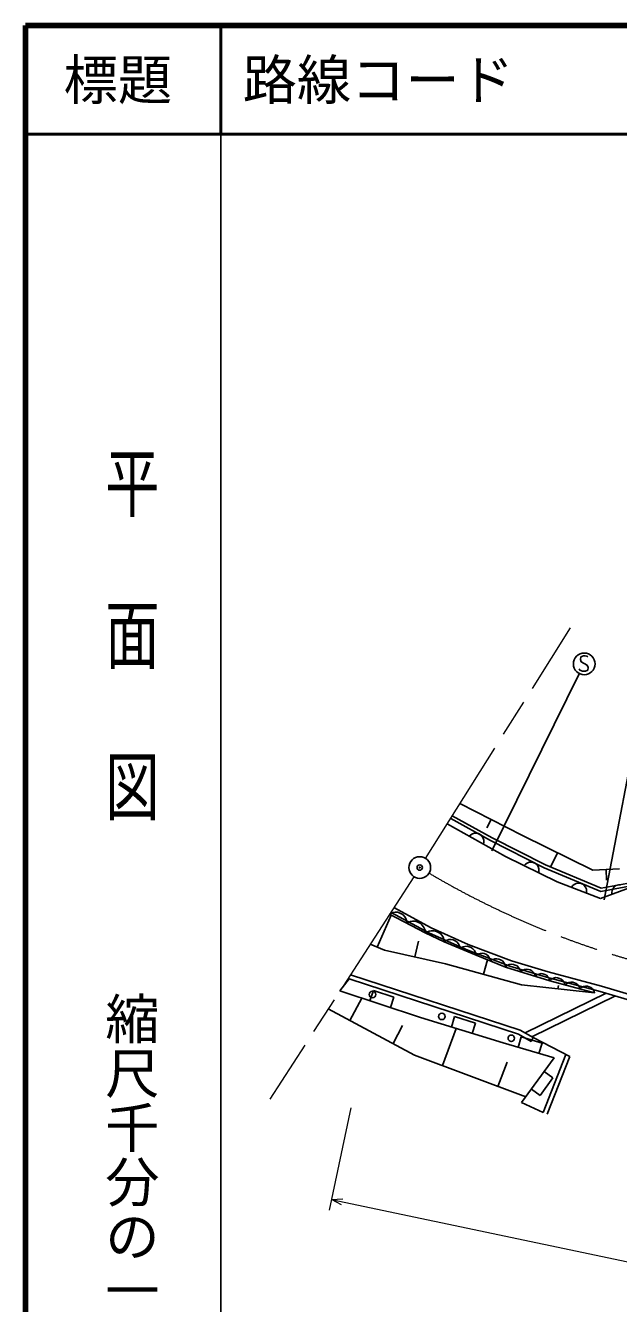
# Model space of a CAD drawing. Units: millimetres, scale not verified. Extents: x 40000 to 680000, y 20000 to 380000.
# Drawn here: x 40000 to 94628, y 262286 to 380000 of the extents above; entities that cross this region are included whole.
import ezdxf
from ezdxf.enums import TextEntityAlignment as Align

# ---------------------------------------------------------------- set-up
doc = ezdxf.new("R2010")
doc.units = ezdxf.units.MM
doc.header["$LTSCALE"] = 1000
doc.header["$PDMODE"] = 32
doc.header["$PDSIZE"] = 500
doc.linetypes.add('CHAIN', pattern=[18.5, 12, -1.5, 3.5, -1.5])
for name, color, linetype, lineweight in [('M-BGD', 7, 'Continuous', 25), ('M-BGD-EXST', 7, 'Continuous', 25), ('M-BMK', 2, 'CHAIN', 13), ('M-BMK-SRVR', 3, 'Continuous', 25), ('M-STR-HTXT', 7, 'Continuous', 13), ('M-TTL', 2, 'Continuous', 140), ('M-TTL-BAND', 7, 'Continuous', 25), ('M-TTL-LINE', 7, 'Continuous', 50)]:
    doc.layers.add(name, color=color, linetype=linetype, lineweight=lineweight)
doc.layers.add('M-OTRS', color=6, linetype='Continuous')
doc.layers.add('M-TTL-TXT', color=7, linetype='Continuous')
doc.styles.add('@ＭＳ ゴシック', font='')
doc.styles.add('ＭＳ ゴシック', font='')
doc.styles.get('@ＭＳ ゴシック').set_extended_font_data('@MS Gothic')
doc.styles.get('ＭＳ ゴシック').set_extended_font_data('MS Gothic')

msp = doc.modelspace()

# ---------------------------------------------------------------- linework, layer by layer
at = {"layer": 'M-BGD'}
for p, q in [((80024, 308332), (85775, 305384)), ((84223, 303459), (78845, 306457)), ((82846, 304918), (79176, 306953)), ((82987, 305183), (79322, 307215)), ((82899, 306858), (82510, 306098)), ((81019, 305451), (80879, 305323)), ((81171, 305538), (81019, 305451)), ((81375, 305596), (81171, 305538)), ((81549, 305602), (81375, 305596)), ((81736, 305566), (81549, 305602)), ((81945, 305450), (81736, 305566)), ((82073, 305310), (81945, 305450)), ((82161, 305158), (82073, 305310)), ((82219, 304954), (82161, 305158)), ((82224, 304779), (82219, 304954)), ((87776, 302410), (82846, 304918)), ((87902, 302682), (82987, 305183)), ((85775, 305384), (92271, 302194)), ((82189, 304593), (82224, 304779)), ((89023, 303789), (88382, 302484)), ((88994, 301130), (84223, 303459)), ((86067, 302759), (85934, 302623)), ((86214, 302854), (86067, 302759)), ((86415, 302923), (86214, 302854)), ((86589, 302938), (86415, 302923)), ((86777, 302913), (86589, 302938)), ((86993, 302808), (86777, 302913)), ((87128, 302675), (86993, 302808)), ((87223, 302528), (87128, 302675)), ((87292, 302328), (87223, 302528)), ((93047, 300555), (87902, 302682)), ((87283, 301966), (87308, 302154)), ((87308, 302154), (87292, 302328)), ((93013, 300245), (87776, 302410)), ((92271, 302194), (94714, 302309)), ((93492, 302251), (93538, 301290)), ((92989, 299578), (88994, 301130)), ((90414, 300772), (90293, 300626)), ((90552, 300879), (90414, 300772)), ((90746, 300965), (90552, 300879)), ((90919, 300994), (90746, 300965)), ((91108, 300985), (90919, 300994)), ((91332, 300898), (91108, 300985)), ((91478, 300777), (91332, 300898)), ((91585, 300639), (91478, 300777)), ((91671, 300445), (91585, 300639)), ((91700, 300272), (91671, 300445)), ((91691, 300083), (91700, 300272)), ((96463, 300864), (92989, 299578)), ((96463, 300864), (93013, 300245)), ((96410, 301159), (93047, 300555)), ((94049, 300322), (94017, 300150)), ((94138, 300515), (94049, 300322)), ((94247, 300651), (94138, 300515)), ((94395, 300770), (94247, 300651)), ((94620, 300853), (94395, 300770)), ((94810, 300860), (94620, 300853)), ((94017, 300150), (94023, 299961)), ((72410, 295104), (73698, 298057)), ((76819, 296418), (73537, 298142)), ((73723, 298248), (73543, 298139)), ((77165, 296433), (73694, 298313)), ((73868, 298293), (73723, 298248)), ((74046, 298322), (73868, 298293)), ((77386, 296882), (73932, 298753)), ((74288, 298317), (74046, 298322)), ((74495, 298248), (74288, 298317)), ((74687, 298148), (74495, 298248)), ((74861, 298016), (74687, 298148)), ((75002, 297820), (74861, 298016)), ((75079, 297657), (75002, 297820)), ((75125, 297511), (75079, 297657)), ((75137, 297302), (75125, 297511)), ((75326, 297417), (75137, 297302)), ((75480, 297465), (75326, 297417)), ((75667, 297495), (75480, 297465)), ((75922, 297490), (75667, 297495)), ((76142, 297417), (75922, 297490)), ((76344, 297311), (76142, 297417)), ((76528, 297172), (76344, 297311)), ((76677, 296965), (76528, 297172)), ((76758, 296793), (76677, 296965)), ((76806, 296639), (76758, 296793)), ((80790, 295360), (77386, 296882)), ((75876, 294200), (76197, 295659)), ((76819, 296418), (76806, 296639)), ((78572, 295592), (76819, 296418)), ((77037, 296525), (76853, 296401)), ((77189, 296579), (77037, 296525)), ((80599, 294898), (77165, 296433)), ((77375, 296618), (77189, 296579)), ((77630, 296624), (77375, 296618)), ((77852, 296561), (77630, 296624)), ((78059, 296464), (77852, 296561)), ((78249, 296333), (78059, 296464)), ((78406, 296132), (78249, 296333)), ((78495, 295965), (78406, 296132)), ((78550, 295813), (78495, 295965)), ((78572, 295592), (78550, 295813)), ((78714, 295706), (78563, 295596)), ((81513, 294354), (78572, 295592)), ((78840, 295758), (78714, 295706)), ((78995, 295797), (78840, 295758)), ((79209, 295810), (78995, 295797)), ((79398, 295765), (79209, 295810)), ((79575, 295691), (79398, 295765)), ((79740, 295587), (79575, 295691)), ((79880, 295424), (79740, 295587)), ((73065, 294819), (71756, 295390)), ((78687, 293581), (73065, 294819)), ((79960, 295286), (79880, 295424)), ((80012, 295160), (79960, 295286)), ((80038, 294975), (80012, 295160)), ((80188, 295086), (80038, 294975)), ((80314, 295137), (80188, 295086)), ((80469, 295176), (80314, 295137)), ((80684, 295190), (80469, 295176)), ((84627, 293365), (80599, 294898)), ((80873, 295145), (80684, 295190)), ((84788, 293839), (80790, 295360)), ((81050, 295070), (80873, 295145)), ((81214, 294966), (81050, 295070)), ((81354, 294803), (81214, 294966)), ((81435, 294665), (81354, 294803)), ((81486, 294539), (81435, 294665)), ((81513, 294354), (81486, 294539)), ((84221, 293271), (81513, 294354)), ((81658, 294447), (81528, 294348)), ((81767, 294494), (81658, 294447)), ((81902, 294530), (81767, 294494)), ((82090, 294546), (81902, 294530)), ((82256, 294509), (82090, 294546)), ((82412, 294447), (82256, 294509)), ((82557, 294359), (82412, 294447)), ((82682, 294218), (82557, 294359)), ((85691, 291646), (78687, 293581)), ((82189, 292614), (82555, 293938)), ((82755, 294099), (82682, 294218)), ((82802, 293990), (82755, 294099)), ((82828, 293828), (82802, 293990)), ((82967, 293934), (82828, 293828)), ((83084, 293984), (82967, 293934)), ((83229, 294023), (83084, 293984)), ((83429, 294040), (83229, 294023)), ((83608, 294001), (83429, 294040)), ((83775, 293934), (83608, 294001)), ((83931, 293839), (83775, 293934)), ((84065, 293689), (83931, 293839)), ((84143, 293561), (84065, 293689)), ((84193, 293444), (84143, 293561)), ((84319, 293398), (84188, 293281)), ((84221, 293271), (84193, 293444)), ((88296, 292008), (84221, 293271)), ((84432, 293457), (84319, 293398)), ((84573, 293508), (84432, 293457)), ((84771, 293540), (84573, 293508)), ((88004, 292352), (84627, 293365)), ((84952, 293516), (84771, 293540)), ((88141, 292833), (84788, 293839)), ((85124, 293462), (84952, 293516)), ((85287, 293380), (85124, 293462)), ((85432, 293241), (85287, 293380)), ((85520, 293119), (85432, 293241)), ((85580, 293007), (85520, 293119)), ((68971, 291088), (69804, 292186)), ((85410, 287098), (69804, 292186)), ((85573, 287465), (69928, 292566)), ((85621, 292837), (85580, 293007)), ((85743, 292946), (85621, 292837)), ((85848, 293001), (85743, 292946)), ((85980, 293048), (85848, 293001)), ((86165, 293079), (85980, 293048)), ((86334, 293056), (86165, 293079)), ((86494, 293006), (86334, 293056)), ((86647, 292929), (86494, 293006)), ((86782, 292799), (86647, 292929)), ((86864, 292686), (86782, 292799)), ((86920, 292581), (86864, 292686)), ((86958, 292422), (86920, 292581)), ((87080, 292531), (86958, 292422)), ((87185, 292586), (87080, 292531)), ((87317, 292633), (87185, 292586)), ((87502, 292664), (87317, 292633)), ((87671, 292641), (87502, 292664)), ((87832, 292591), (87671, 292641)), ((87984, 292515), (87832, 292591)), ((88119, 292385), (87984, 292515)), ((92931, 291036), (88004, 292352)), ((88201, 292271), (88119, 292385)), ((93067, 291517), (88141, 292833)), ((88257, 292166), (88201, 292271)), ((88296, 292008), (88257, 292166)), ((88395, 292136), (88269, 292015)), ((92422, 290898), (88296, 292008)), ((88506, 292200), (88395, 292136)), ((88645, 292255), (88506, 292200)), ((88842, 292296), (88645, 292255)), ((89024, 292278), (88842, 292296)), ((89197, 292231), (89024, 292278)), ((89363, 292155), (89197, 292231)), ((89514, 292022), (89363, 292155)), ((89606, 291904), (89514, 292022)), ((76392, 288626), (68971, 291088)), ((72047, 291121), (71732, 290172)), ((73946, 290491), (72047, 291121)), ((92422, 290898), (85691, 291646)), ((86028, 287204), (93495, 290868)), ((89056, 291272), (89091, 291582)), ((89670, 291793), (89606, 291904)), ((89718, 291625), (89670, 291793)), ((89835, 291739), (89718, 291625)), ((89938, 291798), (89835, 291739)), ((90068, 291850), (89938, 291798)), ((90252, 291888), (90068, 291850)), ((90422, 291871), (90252, 291888)), ((90584, 291827), (90422, 291871)), ((90739, 291757), (90584, 291827)), ((90880, 291632), (90739, 291757)), ((90966, 291522), (90880, 291632)), ((91025, 291419), (90966, 291522)), ((91070, 291262), (91025, 291419)), ((91188, 291375), (91070, 291262)), ((91290, 291435), (91188, 291375)), ((91420, 291487), (91290, 291435)), ((91604, 291524), (91420, 291487)), ((91774, 291508), (91604, 291524)), ((91936, 291464), (91774, 291508)), ((92091, 291393), (91936, 291464)), ((92232, 291269), (92091, 291393)), ((92318, 291158), (92232, 291269)), ((92377, 291056), (92318, 291158)), ((92422, 290898), (92377, 291056)), ((105072, 287427), (92931, 291036)), ((105214, 287907), (93067, 291517)), ((69880, 288356), (70982, 290421)), ((73631, 289542), (73946, 290491)), ((86655, 286844), (94344, 290616)), ((75850, 285170), (67890, 289418)), ((84000, 286279), (76392, 288626)), ((79535, 288703), (79240, 287747)), ((81446, 288113), (79535, 288703)), ((73860, 286232), (74740, 287881)), ((78410, 284207), (79690, 287609)), ((81152, 287158), (81446, 288113)), ((86786, 286769), (85573, 287465)), ((88694, 284912), (84000, 286279)), ((85667, 286835), (85387, 285875)), ((86586, 286422), (85410, 287098)), ((87587, 286276), (85667, 286835)), ((86586, 286422), (86786, 286769)), ((86786, 286769), (90138, 285041)), ((87307, 285316), (87587, 286276)), ((86088, 281317), (75850, 285170)), ((85702, 280786), (88694, 284912)), ((87677, 279875), (89781, 285225)), ((88049, 279728), (90138, 285041)), ((83528, 282280), (84370, 284517)), ((87421, 281452), (88595, 283071)), ((88595, 283071), (87785, 283658)), ((86611, 282039), (87421, 281452)), ((87677, 279875), (85702, 280786))]:
    msp.add_line(p, q, dxfattribs=at)
for centre in [(71963, 290747), (78360, 288729), (84758, 286711)]:
    msp.add_circle(centre, 300, dxfattribs=at)
at = {"layer": 'M-BGD-EXST'}
for p, q in [((91157, 321835), (91117, 321595)), ((91117, 321595), (91197, 321395)), ((91397, 321955), (91157, 321835)), ((91197, 321395), (91757, 321075)), ((91557, 321955), (91397, 321955)), ((91717, 321915), (91557, 321955)), ((91797, 321835), (91717, 321915)), ((91004, 320270), (82971, 303982)), ((91077, 320635), (90997, 320755)), ((91317, 320515), (91077, 320635)), ((91597, 320515), (91317, 320515)), ((91797, 320635), (91597, 320515)), ((91757, 321075), (91837, 320875)), ((91837, 320875), (91797, 320635)), ((96787, 317578), (93300, 299480))]:
    msp.add_line(p, q, dxfattribs=at)
msp.add_circle((91477, 321195), 1000, dxfattribs=at)
at = {"layer": 'M-BMK'}
for p, q in [((76850, 303284), (90202, 324520)), ((75775, 301598), (62512, 281111))]:
    msp.add_line(p, q, dxfattribs=at)
msp.add_arc((117811, 370836), 80000, 239.47351, 253.75685, dxfattribs=at)
at = {"layer": 'M-BMK-SRVR'}
for radius in [1000, 40]:
    msp.add_circle((76318, 302438), radius, dxfattribs=at)
at = {"layer": 'M-OTRS'}
msp.add_point((76318, 302438), dxfattribs=at)
at = {"layer": 'M-STR-HTXT'}
for p, q in [((69961, 280293), (67981, 270885)), ((68187, 271864), (69224, 271932)), ((69108, 271384), (68187, 271864)), ((68187, 271864), (251671, 233260))]:
    msp.add_line(p, q, dxfattribs=at)
at = {"layer": 'M-TTL'}
for p, q in [((40000, 380000), (40000, 20000)), ((680000, 380000), (40000, 380000))]:
    msp.add_line(p, q, dxfattribs=at)
at = {"layer": 'M-TTL-BAND'}
msp.add_line((58000, 370000), (58000, 20000), dxfattribs=at)
at = {"layer": 'M-TTL-LINE'}
for p, q in [((58000, 380000), (58000, 370000)), ((40000, 370000), (680000, 370000))]:
    msp.add_line(p, q, dxfattribs=at)

# ---------------------------------------------------------------- texts
at = {"layer": 'M-TTL-BAND', "style": '@ＭＳ ゴシック', "width": 1.4}
msp.add_text('平  面  図', height=3666, rotation=270, dxfattribs=at).set_placement((49777, 306475), align=Align.MIDDLE_RIGHT)
at = {"layer": 'M-TTL-BAND', "style": '@ＭＳ ゴシック'}
msp.add_text('縮尺千分の一', height=3666, rotation=270, dxfattribs=at).set_placement((49777, 261030), align=Align.MIDDLE_RIGHT)
at = {"layer": 'M-TTL-TXT', "style": 'ＭＳ ゴシック'}
msp.add_text('標題', height=3666, dxfattribs=at).set_placement((48500, 375000), align=Align.MIDDLE_CENTER)
msp.add_text('路線コード', height=3666, dxfattribs=at).set_placement((60000, 375000), align=Align.MIDDLE_LEFT)

doc.saveas('drawing.dxf')
